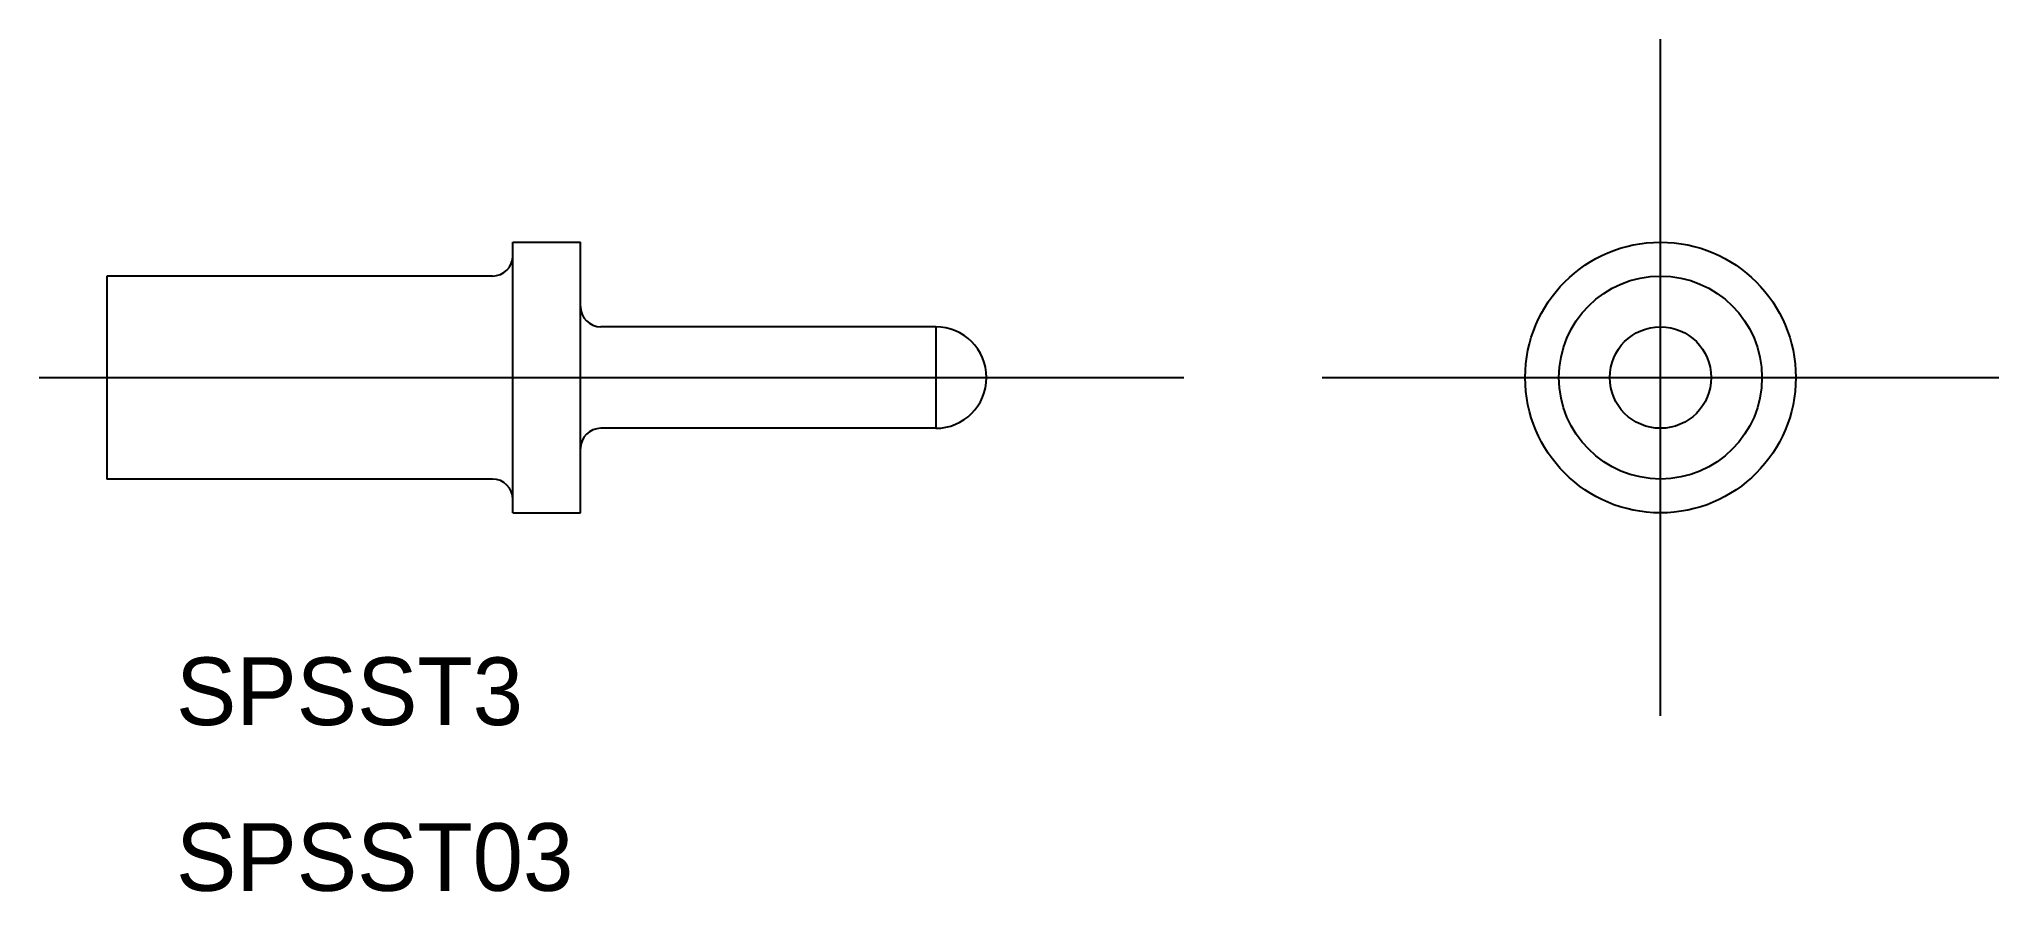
# Model space of a CAD drawing. Extents: x 78.8 to 107.8, y 169.4 to 182.
import ezdxf

# ---------------------------------------------------------------- set-up
doc = ezdxf.new("R2010")
doc.units = 0
doc.linetypes.add('CENTER', pattern=[50.8, 31.75, -6.35, 6.35, -6.35])
doc.linetypes.add('DASHED', pattern=[19.05, 12.7, -6.35])
doc.layers.get('0').update_dxf_attribs({"linetype": 'CONTINUOUS'})
doc.layers.add('CENTER', color=1, linetype='CENTER')

msp = doc.modelspace()

# ---------------------------------------------------------------- linework, layer by layer
at = {"color": 7, "linetype": 'CONTINUOUS'}
for p, q in [((85.812, 178.994), (86.812, 178.994)), ((85.812, 174.994), (85.812, 178.994)), ((86.812, 174.994), (86.812, 178.994)), ((79.812, 178.494), (79.812, 175.494)), ((85.512, 178.494), (79.812, 178.494)), ((92.062, 177.744), (87.112, 177.744)), ((92.062, 177.744), (92.062, 176.244)), ((92.062, 176.244), (87.112, 176.244)), ((85.512, 175.494), (79.812, 175.494)), ((85.812, 174.994), (86.812, 174.994))]:
    msp.add_line(p, q, dxfattribs=at)
for radius in [2, 0.75]:
    msp.add_circle((102.773, 176.994), radius, dxfattribs=at)
at = {"color": 3, "linetype": 'DASHED'}
msp.add_circle((102.773, 176.994), 1.5, dxfattribs=at)
at = {"color": 7, "linetype": 'CONTINUOUS'}
for centre, radius, start, end in [((85.512, 178.794), 0.3, 270, 360), ((87.112, 178.044), 0.3, 180, 270), ((92.062, 176.994), 0.75, 270, 90), ((87.112, 175.944), 0.3, 90, 180), ((85.512, 175.194), 0.3, 360, 90)]:
    msp.add_arc(centre, radius, start, end, dxfattribs=at)
at = {"layer": 'CENTER', "color": 1, "linetype": 'CENTER'}
for p, q in [((102.773, 171.994), (102.773, 181.994)), ((78.812, 176.994), (95.728, 176.994)), ((97.773, 176.994), (107.773, 176.994))]:
    msp.add_line(p, q, dxfattribs=at)

# ---------------------------------------------------------------- texts
at = {"color": 7, "linetype": 'CONTINUOUS'}
for s, p in [('SPSST3', (80.834, 171.858)), ('SPSST03', (80.834, 169.409))]:
    msp.add_text(s, height=1, dxfattribs=at).set_placement(p)

doc.saveas('drawing.dxf')
